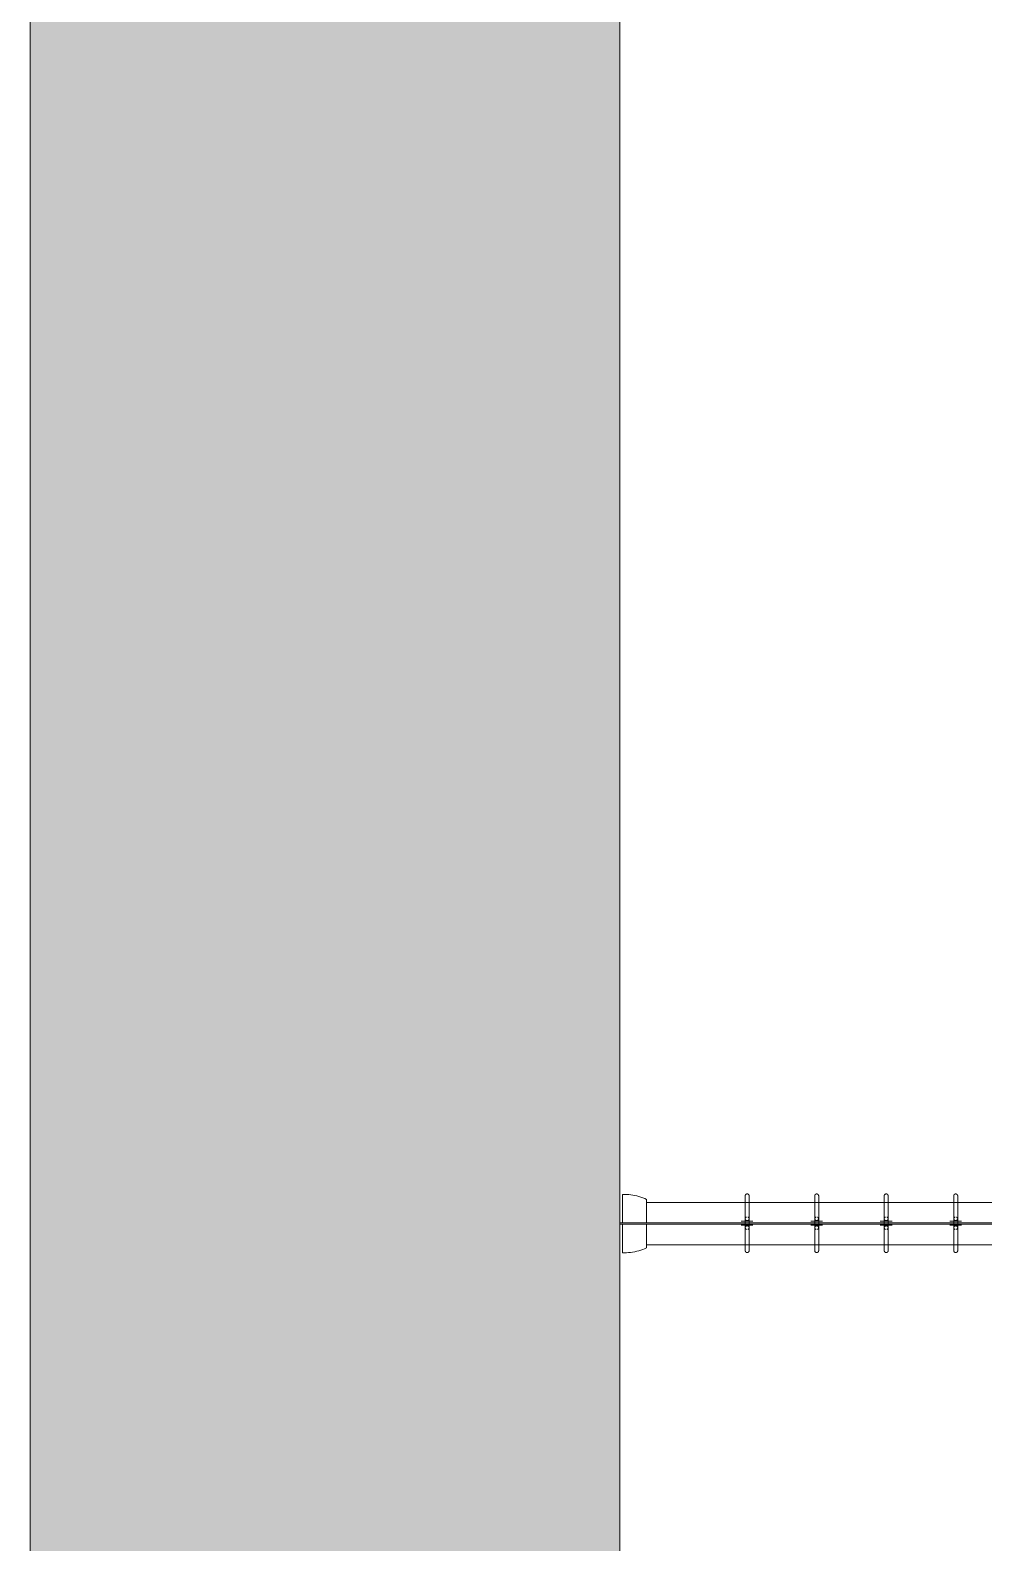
# Model space of a CAD drawing. Header units: inches. Extents: x -1569 to 1282, y -721 to 887.
# Drawn here: x -1035.32 to -1012.88, y 402.22 to 437.8 of the extents above; entities that cross this region are included whole.
import ezdxf

# ---------------------------------------------------------------- set-up
doc = ezdxf.new("R2010")
doc.units = ezdxf.units.IN
doc.header["$MEASUREMENT"] = 0
for name, color, linetype, lineweight in [('A-WALL', 113, 'Continuous', 13), ('A-WALL-PATT', 111, 'Continuous', 13), ('P-SANR-FIXT', 6, 'Continuous', 13)]:
    doc.layers.add(name, color=color, linetype=linetype, lineweight=lineweight)

# ---------------------------------------------------------------- blocks, each defined once
blk = doc.blocks.new('Accessory_Shower_Bobrick_Vinyl-Shower-Curtain - 70 Wide-7268769-FIRST FLOOR FINISH')
at = {"layer": 'P-SANR-FIXT', "lineweight": 9}
for p, q in [((-9.046, 0.608), (-9.046, 0.113)), ((-8.953, 0.113), (-8.953, 0.608)), ((-7.41, 0.608), (-7.41, 0.113)), ((-7.316, 0.113), (-7.316, 0.608)), ((-5.774, 0.608), (-5.774, 0.113)), ((-5.68, 0.113), (-5.68, 0.608)), ((-4.137, 0.608), (-4.137, 0.113)), ((-4.043, 0.113), (-4.043, 0.608)), ((-12, 0.016), (12, 0.016)), ((-12, 0.016), (-12, -0.016)), ((-9.137, 0.057), (-8.863, 0.057)), ((-8.863, 0.057), (-9.137, 0.057)), ((-9.071, 0.057), (-8.929, 0.057)), ((-8.929, 0.057), (-9.071, 0.057)), ((-7.501, 0.057), (-7.226, 0.057)), ((-7.226, 0.057), (-7.501, 0.057)), ((-7.435, 0.057), (-7.292, 0.057)), ((-7.292, 0.057), (-7.435, 0.057)), ((-5.865, 0.057), (-5.59, 0.057)), ((-5.59, 0.057), (-5.865, 0.057)), ((-5.799, 0.057), (-5.656, 0.057)), ((-5.656, 0.057), (-5.799, 0.057)), ((-4.228, 0.057), (-3.954, 0.057)), ((-3.954, 0.057), (-4.228, 0.057)), ((-4.162, 0.057), (-4.02, 0.057)), ((-4.02, 0.057), (-4.162, 0.057)), ((12, -0.016), (-12, -0.016)), ((-9.137, -0.04), (-8.863, -0.04)), ((-8.863, -0.04), (-9.137, -0.04)), ((-9.071, -0.04), (-8.929, -0.04)), ((-8.929, -0.04), (-9.071, -0.04)), ((-9.046, -0.095), (-9.046, -0.59)), ((-8.953, -0.59), (-8.953, -0.095)), ((-7.501, -0.04), (-7.226, -0.04)), ((-7.226, -0.04), (-7.501, -0.04)), ((-7.435, -0.04), (-7.292, -0.04)), ((-7.292, -0.04), (-7.435, -0.04)), ((-7.41, -0.095), (-7.41, -0.59)), ((-7.316, -0.59), (-7.316, -0.095)), ((-5.865, -0.04), (-5.59, -0.04)), ((-5.59, -0.04), (-5.865, -0.04)), ((-5.799, -0.04), (-5.656, -0.04)), ((-5.656, -0.04), (-5.799, -0.04)), ((-5.774, -0.095), (-5.774, -0.59)), ((-5.68, -0.59), (-5.68, -0.095)), ((-4.228, -0.04), (-3.954, -0.04)), ((-3.954, -0.04), (-4.228, -0.04)), ((-4.162, -0.04), (-4.02, -0.04)), ((-4.02, -0.04), (-4.162, -0.04)), ((-4.137, -0.095), (-4.137, -0.59)), ((-4.043, -0.59), (-4.043, -0.095))]:
    blk.add_line(p, q, dxfattribs=at)
at = {"layer": 'P-SANR-FIXT', "lineweight": 9, "flags": 128}
for points in [[(-9.046, 0.652), (-9.046, 0.653), (-9.046, 0.655), (-9.046, 0.657), (-9.046, 0.659), (-9.045, 0.661), (-9.045, 0.663), (-9.045, 0.665), (-9.044, 0.666), (-9.043, 0.668), (-9.043, 0.67), (-9.042, 0.672), (-9.041, 0.673), (-9.04, 0.675), (-9.039, 0.676), (-9.038, 0.678), (-9.037, 0.68), (-9.036, 0.681), (-9.035, 0.682), (-9.033, 0.684), (-9.032, 0.685), (-9.031, 0.686), (-9.029, 0.688), (-9.028, 0.689), (-9.026, 0.69), (-9.025, 0.691), (-9.023, 0.692), (-9.022, 0.693), (-9.02, 0.694), (-9.018, 0.695), (-9.016, 0.695), (-9.015, 0.696), (-9.013, 0.696), (-9.011, 0.697), (-9.009, 0.697), (-9.007, 0.698), (-9.006, 0.698), (-9.004, 0.698), (-9.002, 0.698), (-9, 0.698), (-8.999, 0.698)], [(-9.046, 0.608), (-9.046, 0.617), (-9.046, 0.625), (-9.046, 0.632), (-9.046, 0.637), (-9.046, 0.642), (-9.046, 0.646), (-9.046, 0.649), (-9.046, 0.651), (-9.046, 0.652)], [(-9.046, 0.652), (-9.046, 0.651), (-9.046, 0.65), (-9.046, 0.647), (-9.046, 0.643), (-9.046, 0.639), (-9.046, 0.633), (-9.046, 0.627), (-9.046, 0.619), (-9.046, 0.61), (-9.046, 0.601), (-9.046, 0.59), (-9.046, 0.579), (-9.046, 0.567), (-9.046, 0.553), (-9.046, 0.539), (-9.046, 0.524), (-9.046, 0.509), (-9.046, 0.492), (-9.046, 0.475), (-9.046, 0.457), (-9.046, 0.438), (-9.046, 0.418), (-9.046, 0.398), (-9.046, 0.378), (-9.046, 0.356), (-9.046, 0.334), (-9.046, 0.312), (-9.046, 0.289), (-9.046, 0.266), (-9.046, 0.242), (-9.046, 0.218), (-9.046, 0.193), (-9.046, 0.168), (-9.046, 0.143), (-9.046, 0.118), (-9.046, 0.093), (-9.046, 0.067), (-9.046, 0.042), (-9.046, 0.016), (-9.046, -0.01), (-9.046, -0.035), (-9.046, -0.061), (-9.046, -0.086), (-9.046, -0.112), (-9.046, -0.137), (-9.046, -0.162), (-9.046, -0.186), (-9.046, -0.211), (-9.046, -0.235), (-9.046, -0.258), (-9.046, -0.282), (-9.046, -0.304), (-9.046, -0.326), (-9.046, -0.348), (-9.046, -0.369), (-9.046, -0.39), (-9.046, -0.409), (-9.046, -0.429), (-9.046, -0.447), (-9.046, -0.465), (-9.046, -0.482), (-9.046, -0.498), (-9.046, -0.513), (-9.046, -0.528), (-9.046, -0.542), (-9.046, -0.554), (-9.046, -0.566), (-9.046, -0.577), (-9.046, -0.587), (-9.046, -0.596), (-9.046, -0.605), (-9.046, -0.612), (-9.046, -0.618), (-9.046, -0.623), (-9.046, -0.627), (-9.046, -0.63), (-9.046, -0.632), (-9.046, -0.633), (-9.046, -0.634)], [(-8.999, 0.698), (-8.998, 0.698), (-8.996, 0.698), (-8.994, 0.698), (-8.992, 0.698), (-8.99, 0.698), (-8.988, 0.697), (-8.987, 0.697), (-8.985, 0.696), (-8.983, 0.695), (-8.981, 0.695), (-8.979, 0.694), (-8.978, 0.693), (-8.976, 0.692), (-8.975, 0.691), (-8.973, 0.69), (-8.971, 0.689), (-8.97, 0.688), (-8.969, 0.687), (-8.967, 0.686), (-8.966, 0.684), (-8.965, 0.683), (-8.963, 0.681), (-8.962, 0.68), (-8.961, 0.678), (-8.96, 0.677), (-8.959, 0.675), (-8.958, 0.674), (-8.957, 0.672), (-8.956, 0.67), (-8.956, 0.669), (-8.955, 0.667), (-8.955, 0.665), (-8.954, 0.663), (-8.954, 0.661), (-8.953, 0.66), (-8.953, 0.658), (-8.953, 0.656), (-8.953, 0.654), (-8.953, 0.652), (-8.953, 0.652)], [(-8.953, -0.634), (-8.953, -0.633), (-8.953, -0.631), (-8.953, -0.629), (-8.953, -0.625), (-8.953, -0.621), (-8.953, -0.615), (-8.953, -0.608), (-8.953, -0.601), (-8.953, -0.592), (-8.953, -0.583), (-8.953, -0.572), (-8.953, -0.561), (-8.953, -0.549), (-8.953, -0.535), (-8.953, -0.521), (-8.953, -0.506), (-8.953, -0.491), (-8.953, -0.474), (-8.953, -0.457), (-8.953, -0.439), (-8.953, -0.42), (-8.953, -0.4), (-8.953, -0.38), (-8.953, -0.359), (-8.953, -0.338), (-8.953, -0.316), (-8.953, -0.294), (-8.953, -0.271), (-8.953, -0.248), (-8.953, -0.224), (-8.953, -0.2), (-8.953, -0.175), (-8.953, -0.15), (-8.953, -0.125), (-8.953, -0.1), (-8.953, -0.075), (-8.953, -0.049), (-8.953, -0.024), (-8.953, 0.002), (-8.953, 0.028), (-8.953, 0.053), (-8.953, 0.079), (-8.953, 0.105), (-8.953, 0.13), (-8.953, 0.155), (-8.953, 0.18), (-8.953, 0.205), (-8.953, 0.229), (-8.953, 0.253), (-8.953, 0.276), (-8.953, 0.3), (-8.953, 0.322), (-8.953, 0.344), (-8.953, 0.366), (-8.953, 0.387), (-8.953, 0.408), (-8.953, 0.427), (-8.953, 0.447), (-8.953, 0.465), (-8.953, 0.483), (-8.953, 0.5), (-8.953, 0.516), (-8.953, 0.531), (-8.953, 0.546), (-8.953, 0.56), (-8.953, 0.572), (-8.953, 0.584), (-8.953, 0.595), (-8.953, 0.605), (-8.953, 0.614), (-8.953, 0.623), (-8.953, 0.63), (-8.953, 0.636), (-8.953, 0.641), (-8.953, 0.645), (-8.953, 0.648), (-8.953, 0.65), (-8.953, 0.651), (-8.953, 0.652)], [(-8.953, 0.652), (-8.953, 0.651), (-8.953, 0.65), (-8.953, 0.647), (-8.953, 0.643), (-8.953, 0.639), (-8.953, 0.633), (-8.953, 0.627), (-8.953, 0.619), (-8.953, 0.61), (-8.953, 0.608)], [(-7.41, 0.652), (-7.41, 0.653), (-7.41, 0.655), (-7.41, 0.657), (-7.409, 0.659), (-7.409, 0.661), (-7.409, 0.663), (-7.408, 0.665), (-7.408, 0.666), (-7.407, 0.668), (-7.406, 0.67), (-7.406, 0.672), (-7.405, 0.673), (-7.404, 0.675), (-7.403, 0.676), (-7.402, 0.678), (-7.401, 0.68), (-7.4, 0.681), (-7.398, 0.682), (-7.397, 0.684), (-7.396, 0.685), (-7.394, 0.686), (-7.393, 0.688), (-7.391, 0.689), (-7.39, 0.69), (-7.388, 0.691), (-7.387, 0.692), (-7.385, 0.693), (-7.384, 0.694), (-7.382, 0.695), (-7.38, 0.695), (-7.378, 0.696), (-7.377, 0.696), (-7.375, 0.697), (-7.373, 0.697), (-7.371, 0.698), (-7.369, 0.698), (-7.367, 0.698), (-7.365, 0.698), (-7.364, 0.698), (-7.363, 0.698)], [(-7.41, 0.608), (-7.41, 0.617), (-7.41, 0.625), (-7.41, 0.632), (-7.41, 0.637), (-7.41, 0.642), (-7.41, 0.646), (-7.41, 0.649), (-7.41, 0.651), (-7.41, 0.652)], [(-7.41, 0.652), (-7.41, 0.651), (-7.41, 0.65), (-7.41, 0.647), (-7.41, 0.643), (-7.41, 0.639), (-7.41, 0.633), (-7.41, 0.627), (-7.41, 0.619), (-7.41, 0.61), (-7.41, 0.601), (-7.41, 0.59), (-7.41, 0.579), (-7.41, 0.567), (-7.41, 0.553), (-7.41, 0.539), (-7.41, 0.524), (-7.41, 0.509), (-7.41, 0.492), (-7.41, 0.475), (-7.41, 0.457), (-7.41, 0.438), (-7.41, 0.418), (-7.41, 0.398), (-7.41, 0.378), (-7.41, 0.356), (-7.41, 0.334), (-7.41, 0.312), (-7.41, 0.289), (-7.41, 0.266), (-7.41, 0.242), (-7.41, 0.218), (-7.41, 0.193), (-7.41, 0.168), (-7.41, 0.143), (-7.41, 0.118), (-7.41, 0.093), (-7.41, 0.067), (-7.41, 0.042), (-7.41, 0.016), (-7.41, -0.01), (-7.41, -0.035), (-7.41, -0.061), (-7.41, -0.086), (-7.41, -0.112), (-7.41, -0.137), (-7.41, -0.162), (-7.41, -0.186), (-7.41, -0.211), (-7.41, -0.235), (-7.41, -0.258), (-7.41, -0.282), (-7.41, -0.304), (-7.41, -0.326), (-7.41, -0.348), (-7.41, -0.369), (-7.41, -0.39), (-7.41, -0.409), (-7.41, -0.429), (-7.41, -0.447), (-7.41, -0.465), (-7.41, -0.482), (-7.41, -0.498), (-7.41, -0.513), (-7.41, -0.528), (-7.41, -0.542), (-7.41, -0.554), (-7.41, -0.566), (-7.41, -0.577), (-7.41, -0.587), (-7.41, -0.596), (-7.41, -0.605), (-7.41, -0.612), (-7.41, -0.618), (-7.41, -0.623), (-7.41, -0.627), (-7.41, -0.63), (-7.41, -0.632), (-7.41, -0.633), (-7.41, -0.634)], [(-7.363, 0.698), (-7.361, 0.698), (-7.359, 0.698), (-7.357, 0.698), (-7.356, 0.698), (-7.354, 0.698), (-7.352, 0.697), (-7.35, 0.697), (-7.348, 0.696), (-7.347, 0.695), (-7.345, 0.695), (-7.343, 0.694), (-7.341, 0.693), (-7.34, 0.692), (-7.338, 0.691), (-7.337, 0.69), (-7.335, 0.689), (-7.334, 0.688), (-7.332, 0.687), (-7.331, 0.686), (-7.329, 0.684), (-7.328, 0.683), (-7.327, 0.681), (-7.326, 0.68), (-7.325, 0.678), (-7.324, 0.677), (-7.323, 0.675), (-7.322, 0.674), (-7.321, 0.672), (-7.32, 0.67), (-7.319, 0.669), (-7.319, 0.667), (-7.318, 0.665), (-7.318, 0.663), (-7.317, 0.661), (-7.317, 0.66), (-7.317, 0.658), (-7.316, 0.656), (-7.316, 0.654), (-7.316, 0.652), (-7.316, 0.652)], [(-7.316, -0.634), (-7.316, -0.633), (-7.316, -0.631), (-7.316, -0.629), (-7.316, -0.625), (-7.316, -0.621), (-7.316, -0.615), (-7.316, -0.608), (-7.316, -0.601), (-7.316, -0.592), (-7.316, -0.583), (-7.316, -0.572), (-7.316, -0.561), (-7.316, -0.549), (-7.316, -0.535), (-7.316, -0.521), (-7.316, -0.506), (-7.316, -0.491), (-7.316, -0.474), (-7.316, -0.457), (-7.316, -0.439), (-7.316, -0.42), (-7.316, -0.4), (-7.316, -0.38), (-7.316, -0.359), (-7.316, -0.338), (-7.316, -0.316), (-7.316, -0.294), (-7.316, -0.271), (-7.316, -0.248), (-7.316, -0.224), (-7.316, -0.2), (-7.316, -0.175), (-7.316, -0.15), (-7.316, -0.125), (-7.316, -0.1), (-7.316, -0.075), (-7.316, -0.049), (-7.316, -0.024), (-7.316, 0.002), (-7.316, 0.028), (-7.316, 0.053), (-7.316, 0.079), (-7.316, 0.105), (-7.316, 0.13), (-7.316, 0.155), (-7.316, 0.18), (-7.316, 0.205), (-7.316, 0.229), (-7.316, 0.253), (-7.316, 0.276), (-7.316, 0.3), (-7.316, 0.322), (-7.316, 0.344), (-7.316, 0.366), (-7.316, 0.387), (-7.316, 0.408), (-7.316, 0.427), (-7.316, 0.447), (-7.316, 0.465), (-7.316, 0.483), (-7.316, 0.5), (-7.316, 0.516), (-7.316, 0.531), (-7.316, 0.546), (-7.316, 0.56), (-7.316, 0.572), (-7.316, 0.584), (-7.316, 0.595), (-7.316, 0.605), (-7.316, 0.614), (-7.316, 0.623), (-7.316, 0.63), (-7.316, 0.636), (-7.316, 0.641), (-7.316, 0.645), (-7.316, 0.648), (-7.316, 0.65), (-7.316, 0.651), (-7.316, 0.652)], [(-7.316, 0.652), (-7.316, 0.651), (-7.316, 0.65), (-7.316, 0.647), (-7.316, 0.643), (-7.316, 0.639), (-7.316, 0.633), (-7.316, 0.627), (-7.316, 0.619), (-7.316, 0.61), (-7.316, 0.608)], [(-5.774, 0.652), (-5.774, 0.653), (-5.773, 0.655), (-5.773, 0.657), (-5.773, 0.659), (-5.773, 0.661), (-5.772, 0.663), (-5.772, 0.665), (-5.771, 0.666), (-5.771, 0.668), (-5.77, 0.67), (-5.769, 0.672), (-5.768, 0.673), (-5.767, 0.675), (-5.766, 0.676), (-5.765, 0.678), (-5.764, 0.68), (-5.763, 0.681), (-5.762, 0.682), (-5.761, 0.684), (-5.759, 0.685), (-5.758, 0.686), (-5.757, 0.688), (-5.755, 0.689), (-5.754, 0.69), (-5.752, 0.691), (-5.75, 0.692), (-5.749, 0.693), (-5.747, 0.694), (-5.745, 0.695), (-5.744, 0.695), (-5.742, 0.696), (-5.74, 0.696), (-5.738, 0.697), (-5.737, 0.697), (-5.735, 0.698), (-5.733, 0.698), (-5.731, 0.698), (-5.729, 0.698), (-5.727, 0.698), (-5.727, 0.698)], [(-5.774, 0.608), (-5.774, 0.617), (-5.774, 0.625), (-5.774, 0.632), (-5.774, 0.637), (-5.774, 0.642), (-5.774, 0.646), (-5.774, 0.649), (-5.774, 0.651), (-5.774, 0.652)], [(-5.774, 0.652), (-5.774, 0.651), (-5.774, 0.65), (-5.774, 0.647), (-5.774, 0.643), (-5.774, 0.639), (-5.774, 0.633), (-5.774, 0.627), (-5.774, 0.619), (-5.774, 0.61), (-5.774, 0.601), (-5.774, 0.59), (-5.774, 0.579), (-5.774, 0.567), (-5.774, 0.553), (-5.774, 0.539), (-5.774, 0.524), (-5.774, 0.509), (-5.774, 0.492), (-5.774, 0.475), (-5.774, 0.457), (-5.774, 0.438), (-5.774, 0.418), (-5.774, 0.398), (-5.774, 0.378), (-5.774, 0.356), (-5.774, 0.334), (-5.774, 0.312), (-5.774, 0.289), (-5.774, 0.266), (-5.774, 0.242), (-5.774, 0.218), (-5.774, 0.193), (-5.774, 0.168), (-5.774, 0.143), (-5.774, 0.118), (-5.774, 0.093), (-5.774, 0.067), (-5.774, 0.042), (-5.774, 0.016), (-5.774, -0.01), (-5.774, -0.035), (-5.774, -0.061), (-5.774, -0.086), (-5.774, -0.112), (-5.774, -0.137), (-5.774, -0.162), (-5.774, -0.186), (-5.774, -0.211), (-5.774, -0.235), (-5.774, -0.258), (-5.774, -0.282), (-5.774, -0.304), (-5.774, -0.326), (-5.774, -0.348), (-5.774, -0.369), (-5.774, -0.39), (-5.774, -0.409), (-5.774, -0.429), (-5.774, -0.447), (-5.774, -0.465), (-5.774, -0.482), (-5.774, -0.498), (-5.774, -0.513), (-5.774, -0.528), (-5.774, -0.542), (-5.774, -0.554), (-5.774, -0.566), (-5.774, -0.577), (-5.774, -0.587), (-5.774, -0.596), (-5.774, -0.605), (-5.774, -0.612), (-5.774, -0.618), (-5.774, -0.623), (-5.774, -0.627), (-5.774, -0.63), (-5.774, -0.632), (-5.774, -0.633), (-5.774, -0.634)], [(-5.727, 0.698), (-5.725, 0.698), (-5.723, 0.698), (-5.721, 0.698), (-5.719, 0.698), (-5.717, 0.698), (-5.716, 0.697), (-5.714, 0.697), (-5.712, 0.696), (-5.71, 0.695), (-5.708, 0.695), (-5.707, 0.694), (-5.705, 0.693), (-5.703, 0.692), (-5.702, 0.691), (-5.7, 0.69), (-5.699, 0.689), (-5.697, 0.688), (-5.696, 0.687), (-5.694, 0.686), (-5.693, 0.684), (-5.692, 0.683), (-5.691, 0.681), (-5.689, 0.68), (-5.688, 0.678), (-5.687, 0.677), (-5.686, 0.675), (-5.685, 0.674), (-5.685, 0.672), (-5.684, 0.67), (-5.683, 0.669), (-5.682, 0.667), (-5.682, 0.665), (-5.681, 0.663), (-5.681, 0.661), (-5.681, 0.66), (-5.68, 0.658), (-5.68, 0.656), (-5.68, 0.654), (-5.68, 0.652), (-5.68, 0.652)], [(-5.68, -0.634), (-5.68, -0.633), (-5.68, -0.631), (-5.68, -0.629), (-5.68, -0.625), (-5.68, -0.621), (-5.68, -0.615), (-5.68, -0.608), (-5.68, -0.601), (-5.68, -0.592), (-5.68, -0.583), (-5.68, -0.572), (-5.68, -0.561), (-5.68, -0.549), (-5.68, -0.535), (-5.68, -0.521), (-5.68, -0.506), (-5.68, -0.491), (-5.68, -0.474), (-5.68, -0.457), (-5.68, -0.439), (-5.68, -0.42), (-5.68, -0.4), (-5.68, -0.38), (-5.68, -0.359), (-5.68, -0.338), (-5.68, -0.316), (-5.68, -0.294), (-5.68, -0.271), (-5.68, -0.248), (-5.68, -0.224), (-5.68, -0.2), (-5.68, -0.175), (-5.68, -0.15), (-5.68, -0.125), (-5.68, -0.1), (-5.68, -0.075), (-5.68, -0.049), (-5.68, -0.024), (-5.68, 0.002), (-5.68, 0.028), (-5.68, 0.053), (-5.68, 0.079), (-5.68, 0.105), (-5.68, 0.13), (-5.68, 0.155), (-5.68, 0.18), (-5.68, 0.205), (-5.68, 0.229), (-5.68, 0.253), (-5.68, 0.276), (-5.68, 0.3), (-5.68, 0.322), (-5.68, 0.344), (-5.68, 0.366), (-5.68, 0.387), (-5.68, 0.408), (-5.68, 0.427), (-5.68, 0.447), (-5.68, 0.465), (-5.68, 0.483), (-5.68, 0.5), (-5.68, 0.516), (-5.68, 0.531), (-5.68, 0.546), (-5.68, 0.56), (-5.68, 0.572), (-5.68, 0.584), (-5.68, 0.595), (-5.68, 0.605), (-5.68, 0.614), (-5.68, 0.623), (-5.68, 0.63), (-5.68, 0.636), (-5.68, 0.641), (-5.68, 0.645), (-5.68, 0.648), (-5.68, 0.65), (-5.68, 0.651), (-5.68, 0.652)], [(-5.68, 0.652), (-5.68, 0.651), (-5.68, 0.65), (-5.68, 0.647), (-5.68, 0.643), (-5.68, 0.639), (-5.68, 0.633), (-5.68, 0.627), (-5.68, 0.619), (-5.68, 0.61), (-5.68, 0.608)], [(-4.137, 0.652), (-4.137, 0.653), (-4.137, 0.655), (-4.137, 0.657), (-4.137, 0.659), (-4.136, 0.661), (-4.136, 0.663), (-4.135, 0.665), (-4.135, 0.666), (-4.134, 0.668), (-4.134, 0.67), (-4.133, 0.672), (-4.132, 0.673), (-4.131, 0.675), (-4.13, 0.676), (-4.129, 0.678), (-4.128, 0.68), (-4.127, 0.681), (-4.126, 0.682), (-4.124, 0.684), (-4.123, 0.685), (-4.122, 0.686), (-4.12, 0.688), (-4.119, 0.689), (-4.117, 0.69), (-4.116, 0.691), (-4.114, 0.692), (-4.112, 0.693), (-4.111, 0.694), (-4.109, 0.695), (-4.107, 0.695), (-4.106, 0.696), (-4.104, 0.696), (-4.102, 0.697), (-4.1, 0.697), (-4.098, 0.698), (-4.096, 0.698), (-4.095, 0.698), (-4.093, 0.698), (-4.091, 0.698), (-4.09, 0.698)], [(-4.137, 0.608), (-4.137, 0.617), (-4.137, 0.625), (-4.137, 0.632), (-4.137, 0.637), (-4.137, 0.642), (-4.137, 0.646), (-4.137, 0.649), (-4.137, 0.651), (-4.137, 0.652)], [(-4.137, 0.652), (-4.137, 0.651), (-4.137, 0.65), (-4.137, 0.647), (-4.137, 0.643), (-4.137, 0.639), (-4.137, 0.633), (-4.137, 0.627), (-4.137, 0.619), (-4.137, 0.61), (-4.137, 0.601), (-4.137, 0.59), (-4.137, 0.579), (-4.137, 0.567), (-4.137, 0.553), (-4.137, 0.539), (-4.137, 0.524), (-4.137, 0.509), (-4.137, 0.492), (-4.137, 0.475), (-4.137, 0.457), (-4.137, 0.438), (-4.137, 0.418), (-4.137, 0.398), (-4.137, 0.378), (-4.137, 0.356), (-4.137, 0.334), (-4.137, 0.312), (-4.137, 0.289), (-4.137, 0.266), (-4.137, 0.242), (-4.137, 0.218), (-4.137, 0.193), (-4.137, 0.168), (-4.137, 0.143), (-4.137, 0.118), (-4.137, 0.093), (-4.137, 0.067), (-4.137, 0.042), (-4.137, 0.016), (-4.137, -0.01), (-4.137, -0.035), (-4.137, -0.061), (-4.137, -0.086), (-4.137, -0.112), (-4.137, -0.137), (-4.137, -0.162), (-4.137, -0.186), (-4.137, -0.211), (-4.137, -0.235), (-4.137, -0.258), (-4.137, -0.282), (-4.137, -0.304), (-4.137, -0.326), (-4.137, -0.348), (-4.137, -0.369), (-4.137, -0.39), (-4.137, -0.409), (-4.137, -0.429), (-4.137, -0.447), (-4.137, -0.465), (-4.137, -0.482), (-4.137, -0.498), (-4.137, -0.513), (-4.137, -0.528), (-4.137, -0.542), (-4.137, -0.554), (-4.137, -0.566), (-4.137, -0.577), (-4.137, -0.587), (-4.137, -0.596), (-4.137, -0.605), (-4.137, -0.612), (-4.137, -0.618), (-4.137, -0.623), (-4.137, -0.627), (-4.137, -0.63), (-4.137, -0.632), (-4.137, -0.633), (-4.137, -0.634)], [(-4.09, 0.698), (-4.088, 0.698), (-4.087, 0.698), (-4.085, 0.698), (-4.083, 0.698), (-4.081, 0.698), (-4.079, 0.697), (-4.077, 0.697), (-4.076, 0.696), (-4.074, 0.695), (-4.072, 0.695), (-4.07, 0.694), (-4.069, 0.693), (-4.067, 0.692), (-4.065, 0.691), (-4.064, 0.69), (-4.062, 0.689), (-4.061, 0.688), (-4.059, 0.687), (-4.058, 0.686), (-4.057, 0.684), (-4.055, 0.683), (-4.054, 0.681), (-4.053, 0.68), (-4.052, 0.678), (-4.051, 0.677), (-4.05, 0.675), (-4.049, 0.674), (-4.048, 0.672), (-4.047, 0.67), (-4.047, 0.669), (-4.046, 0.667), (-4.045, 0.665), (-4.045, 0.663), (-4.045, 0.661), (-4.044, 0.66), (-4.044, 0.658), (-4.044, 0.656), (-4.044, 0.654), (-4.043, 0.652), (-4.043, 0.652)], [(-4.043, -0.634), (-4.043, -0.633), (-4.043, -0.631), (-4.043, -0.629), (-4.043, -0.625), (-4.043, -0.621), (-4.043, -0.615), (-4.043, -0.608), (-4.043, -0.601), (-4.043, -0.592), (-4.043, -0.583), (-4.043, -0.572), (-4.043, -0.561), (-4.043, -0.549), (-4.043, -0.535), (-4.043, -0.521), (-4.043, -0.506), (-4.043, -0.491), (-4.043, -0.474), (-4.043, -0.457), (-4.043, -0.439), (-4.043, -0.42), (-4.043, -0.4), (-4.043, -0.38), (-4.043, -0.359), (-4.043, -0.338), (-4.043, -0.316), (-4.043, -0.294), (-4.043, -0.271), (-4.043, -0.248), (-4.043, -0.224), (-4.043, -0.2), (-4.043, -0.175), (-4.043, -0.15), (-4.043, -0.125), (-4.043, -0.1), (-4.043, -0.075), (-4.043, -0.049), (-4.043, -0.024), (-4.043, 0.002), (-4.043, 0.028), (-4.043, 0.053), (-4.043, 0.079), (-4.043, 0.105), (-4.043, 0.13), (-4.043, 0.155), (-4.043, 0.18), (-4.043, 0.205), (-4.043, 0.229), (-4.043, 0.253), (-4.043, 0.276), (-4.043, 0.3), (-4.043, 0.322), (-4.043, 0.344), (-4.043, 0.366), (-4.043, 0.387), (-4.043, 0.408), (-4.043, 0.427), (-4.043, 0.447), (-4.043, 0.465), (-4.043, 0.483), (-4.043, 0.5), (-4.043, 0.516), (-4.043, 0.531), (-4.043, 0.546), (-4.043, 0.56), (-4.043, 0.572), (-4.043, 0.584), (-4.043, 0.595), (-4.043, 0.605), (-4.043, 0.614), (-4.043, 0.623), (-4.043, 0.63), (-4.043, 0.636), (-4.043, 0.641), (-4.043, 0.645), (-4.043, 0.648), (-4.043, 0.65), (-4.043, 0.651), (-4.043, 0.652)], [(-4.043, 0.652), (-4.043, 0.651), (-4.043, 0.65), (-4.043, 0.647), (-4.043, 0.643), (-4.043, 0.639), (-4.043, 0.633), (-4.043, 0.627), (-4.043, 0.619), (-4.043, 0.61), (-4.043, 0.608)], [(-9.046, 0.013), (-9.046, 0.018), (-9.046, 0.023), (-9.046, 0.028), (-9.046, 0.032), (-9.046, 0.037), (-9.046, 0.042), (-9.046, 0.046), (-9.046, 0.051), (-9.046, 0.055), (-9.046, 0.06), (-9.046, 0.064), (-9.046, 0.068), (-9.046, 0.072), (-9.046, 0.076), (-9.046, 0.08), (-9.046, 0.084), (-9.046, 0.088), (-9.046, 0.091), (-9.046, 0.095), (-9.046, 0.098), (-9.046, 0.101), (-9.046, 0.104), (-9.046, 0.107), (-9.046, 0.11), (-9.046, 0.112), (-9.046, 0.113)], [(-8.953, 0.113), (-8.953, 0.11), (-8.953, 0.108), (-8.953, 0.105), (-8.953, 0.102), (-8.953, 0.099), (-8.953, 0.095), (-8.953, 0.092), (-8.953, 0.089), (-8.953, 0.085), (-8.953, 0.081), (-8.953, 0.077), (-8.953, 0.073), (-8.953, 0.069), (-8.953, 0.065), (-8.953, 0.061), (-8.953, 0.056), (-8.953, 0.052), (-8.953, 0.047), (-8.953, 0.043), (-8.953, 0.038), (-8.953, 0.033), (-8.953, 0.029), (-8.953, 0.024), (-8.953, 0.019), (-8.953, 0.014)], [(-7.41, 0.013), (-7.41, 0.018), (-7.41, 0.023), (-7.41, 0.028), (-7.41, 0.032), (-7.41, 0.037), (-7.41, 0.042), (-7.41, 0.046), (-7.41, 0.051), (-7.41, 0.055), (-7.41, 0.06), (-7.41, 0.064), (-7.41, 0.068), (-7.41, 0.072), (-7.41, 0.076), (-7.41, 0.08), (-7.41, 0.084), (-7.41, 0.088), (-7.41, 0.091), (-7.41, 0.095), (-7.41, 0.098), (-7.41, 0.101), (-7.41, 0.104), (-7.41, 0.107), (-7.41, 0.11), (-7.41, 0.112), (-7.41, 0.113)], [(-7.316, 0.113), (-7.316, 0.11), (-7.316, 0.108), (-7.316, 0.105), (-7.316, 0.102), (-7.316, 0.099), (-7.316, 0.095), (-7.316, 0.092), (-7.316, 0.089), (-7.316, 0.085), (-7.316, 0.081), (-7.316, 0.077), (-7.316, 0.073), (-7.316, 0.069), (-7.316, 0.065), (-7.316, 0.061), (-7.316, 0.056), (-7.316, 0.052), (-7.316, 0.047), (-7.316, 0.043), (-7.316, 0.038), (-7.316, 0.033), (-7.316, 0.029), (-7.316, 0.024), (-7.316, 0.019), (-7.316, 0.014)], [(-5.774, 0.013), (-5.774, 0.018), (-5.774, 0.023), (-5.774, 0.028), (-5.774, 0.032), (-5.774, 0.037), (-5.774, 0.042), (-5.774, 0.046), (-5.774, 0.051), (-5.774, 0.055), (-5.774, 0.06), (-5.774, 0.064), (-5.774, 0.068), (-5.774, 0.072), (-5.774, 0.076), (-5.774, 0.08), (-5.774, 0.084), (-5.774, 0.088), (-5.774, 0.091), (-5.774, 0.095), (-5.774, 0.098), (-5.774, 0.101), (-5.774, 0.104), (-5.774, 0.107), (-5.774, 0.11), (-5.774, 0.112), (-5.774, 0.113)], [(-5.68, 0.113), (-5.68, 0.11), (-5.68, 0.108), (-5.68, 0.105), (-5.68, 0.102), (-5.68, 0.099), (-5.68, 0.095), (-5.68, 0.092), (-5.68, 0.089), (-5.68, 0.085), (-5.68, 0.081), (-5.68, 0.077), (-5.68, 0.073), (-5.68, 0.069), (-5.68, 0.065), (-5.68, 0.061), (-5.68, 0.056), (-5.68, 0.052), (-5.68, 0.047), (-5.68, 0.043), (-5.68, 0.038), (-5.68, 0.033), (-5.68, 0.029), (-5.68, 0.024), (-5.68, 0.019), (-5.68, 0.014)], [(-4.137, 0.013), (-4.137, 0.018), (-4.137, 0.023), (-4.137, 0.028), (-4.137, 0.032), (-4.137, 0.037), (-4.137, 0.042), (-4.137, 0.046), (-4.137, 0.051), (-4.137, 0.055), (-4.137, 0.06), (-4.137, 0.064), (-4.137, 0.068), (-4.137, 0.072), (-4.137, 0.076), (-4.137, 0.08), (-4.137, 0.084), (-4.137, 0.088), (-4.137, 0.091), (-4.137, 0.095), (-4.137, 0.098), (-4.137, 0.101), (-4.137, 0.104), (-4.137, 0.107), (-4.137, 0.11), (-4.137, 0.112), (-4.137, 0.113)], [(-4.043, 0.113), (-4.043, 0.11), (-4.043, 0.108), (-4.043, 0.105), (-4.043, 0.102), (-4.043, 0.099), (-4.043, 0.095), (-4.043, 0.092), (-4.043, 0.089), (-4.043, 0.085), (-4.043, 0.081), (-4.043, 0.077), (-4.043, 0.073), (-4.043, 0.069), (-4.043, 0.065), (-4.043, 0.061), (-4.043, 0.056), (-4.043, 0.052), (-4.043, 0.047), (-4.043, 0.043), (-4.043, 0.038), (-4.043, 0.033), (-4.043, 0.029), (-4.043, 0.024), (-4.043, 0.019), (-4.043, 0.014)], [(-9.046, -0.095), (-9.046, -0.092), (-9.046, -0.09), (-9.046, -0.087), (-9.046, -0.084), (-9.046, -0.081), (-9.046, -0.077), (-9.046, -0.074), (-9.046, -0.07), (-9.046, -0.067), (-9.046, -0.063), (-9.046, -0.059), (-9.046, -0.055), (-9.046, -0.051), (-9.046, -0.047), (-9.046, -0.043), (-9.046, -0.038), (-9.046, -0.034), (-9.046, -0.029), (-9.046, -0.025), (-9.046, -0.02), (-9.046, -0.015)], [(-8.953, -0.014), (-8.953, -0.019), (-8.953, -0.024), (-8.953, -0.028), (-8.953, -0.033), (-8.953, -0.037), (-8.953, -0.042), (-8.953, -0.046), (-8.953, -0.05), (-8.953, -0.054), (-8.953, -0.058), (-8.953, -0.062), (-8.953, -0.066), (-8.953, -0.07), (-8.953, -0.073), (-8.953, -0.077), (-8.953, -0.08), (-8.953, -0.083), (-8.953, -0.086), (-8.953, -0.089), (-8.953, -0.092), (-8.953, -0.094), (-8.953, -0.095)], [(-7.41, -0.095), (-7.41, -0.092), (-7.41, -0.09), (-7.41, -0.087), (-7.41, -0.084), (-7.41, -0.081), (-7.41, -0.077), (-7.41, -0.074), (-7.41, -0.07), (-7.41, -0.067), (-7.41, -0.063), (-7.41, -0.059), (-7.41, -0.055), (-7.41, -0.051), (-7.41, -0.047), (-7.41, -0.043), (-7.41, -0.038), (-7.41, -0.034), (-7.41, -0.029), (-7.41, -0.025), (-7.41, -0.02), (-7.41, -0.015)], [(-7.316, -0.014), (-7.316, -0.019), (-7.316, -0.024), (-7.316, -0.028), (-7.316, -0.033), (-7.316, -0.037), (-7.316, -0.042), (-7.316, -0.046), (-7.316, -0.05), (-7.316, -0.054), (-7.316, -0.058), (-7.316, -0.062), (-7.316, -0.066), (-7.316, -0.07), (-7.316, -0.073), (-7.316, -0.077), (-7.316, -0.08), (-7.316, -0.083), (-7.316, -0.086), (-7.316, -0.089), (-7.316, -0.092), (-7.316, -0.094), (-7.316, -0.095)], [(-5.774, -0.095), (-5.774, -0.092), (-5.774, -0.09), (-5.774, -0.087), (-5.774, -0.084), (-5.774, -0.081), (-5.774, -0.077), (-5.774, -0.074), (-5.774, -0.07), (-5.774, -0.067), (-5.774, -0.063), (-5.774, -0.059), (-5.774, -0.055), (-5.774, -0.051), (-5.774, -0.047), (-5.774, -0.043), (-5.774, -0.038), (-5.774, -0.034), (-5.774, -0.029), (-5.774, -0.025), (-5.774, -0.02), (-5.774, -0.015)], [(-5.68, -0.014), (-5.68, -0.019), (-5.68, -0.024), (-5.68, -0.028), (-5.68, -0.033), (-5.68, -0.037), (-5.68, -0.042), (-5.68, -0.046), (-5.68, -0.05), (-5.68, -0.054), (-5.68, -0.058), (-5.68, -0.062), (-5.68, -0.066), (-5.68, -0.07), (-5.68, -0.073), (-5.68, -0.077), (-5.68, -0.08), (-5.68, -0.083), (-5.68, -0.086), (-5.68, -0.089), (-5.68, -0.092), (-5.68, -0.094), (-5.68, -0.095)], [(-4.137, -0.095), (-4.137, -0.092), (-4.137, -0.09), (-4.137, -0.087), (-4.137, -0.084), (-4.137, -0.081), (-4.137, -0.077), (-4.137, -0.074), (-4.137, -0.07), (-4.137, -0.067), (-4.137, -0.063), (-4.137, -0.059), (-4.137, -0.055), (-4.137, -0.051), (-4.137, -0.047), (-4.137, -0.043), (-4.137, -0.038), (-4.137, -0.034), (-4.137, -0.029), (-4.137, -0.025), (-4.137, -0.02), (-4.137, -0.015)], [(-4.043, -0.014), (-4.043, -0.019), (-4.043, -0.024), (-4.043, -0.028), (-4.043, -0.033), (-4.043, -0.037), (-4.043, -0.042), (-4.043, -0.046), (-4.043, -0.05), (-4.043, -0.054), (-4.043, -0.058), (-4.043, -0.062), (-4.043, -0.066), (-4.043, -0.07), (-4.043, -0.073), (-4.043, -0.077), (-4.043, -0.08), (-4.043, -0.083), (-4.043, -0.086), (-4.043, -0.089), (-4.043, -0.092), (-4.043, -0.094), (-4.043, -0.095)], [(-9.046, -0.634), (-9.046, -0.633), (-9.046, -0.631), (-9.046, -0.629), (-9.046, -0.625), (-9.046, -0.621), (-9.046, -0.615), (-9.046, -0.608), (-9.046, -0.601), (-9.046, -0.592), (-9.046, -0.59)], [(-8.999, -0.68), (-9.001, -0.68), (-9.003, -0.68), (-9.005, -0.68), (-9.007, -0.68), (-9.009, -0.679), (-9.011, -0.679), (-9.012, -0.679), (-9.014, -0.678), (-9.016, -0.677), (-9.018, -0.677), (-9.019, -0.676), (-9.021, -0.675), (-9.023, -0.674), (-9.024, -0.673), (-9.026, -0.672), (-9.027, -0.671), (-9.029, -0.67), (-9.03, -0.669), (-9.032, -0.667), (-9.033, -0.666), (-9.034, -0.665), (-9.036, -0.663), (-9.037, -0.662), (-9.038, -0.66), (-9.039, -0.659), (-9.04, -0.657), (-9.041, -0.656), (-9.042, -0.654), (-9.042, -0.652), (-9.043, -0.65), (-9.044, -0.649), (-9.044, -0.647), (-9.045, -0.645), (-9.045, -0.643), (-9.046, -0.641), (-9.046, -0.64), (-9.046, -0.638), (-9.046, -0.636), (-9.046, -0.634), (-9.046, -0.634)], [(-8.953, -0.634), (-8.953, -0.635), (-8.953, -0.637), (-8.953, -0.639), (-8.953, -0.641), (-8.954, -0.643), (-8.954, -0.645), (-8.954, -0.646), (-8.955, -0.648), (-8.956, -0.65), (-8.956, -0.652), (-8.957, -0.653), (-8.958, -0.655), (-8.959, -0.657), (-8.96, -0.658), (-8.961, -0.66), (-8.962, -0.661), (-8.963, -0.663), (-8.964, -0.664), (-8.965, -0.666), (-8.967, -0.667), (-8.968, -0.668), (-8.97, -0.67), (-8.971, -0.671), (-8.973, -0.672), (-8.974, -0.673), (-8.976, -0.674), (-8.977, -0.675), (-8.979, -0.676), (-8.981, -0.676), (-8.982, -0.677), (-8.984, -0.678), (-8.986, -0.678), (-8.988, -0.679), (-8.99, -0.679), (-8.991, -0.68), (-8.993, -0.68), (-8.995, -0.68), (-8.997, -0.68), (-8.999, -0.68), (-8.999, -0.68)], [(-8.953, -0.59), (-8.953, -0.599), (-8.953, -0.607), (-8.953, -0.614), (-8.953, -0.619), (-8.953, -0.624), (-8.953, -0.628), (-8.953, -0.631), (-8.953, -0.633), (-8.953, -0.633)], [(-7.41, -0.634), (-7.41, -0.633), (-7.41, -0.631), (-7.41, -0.629), (-7.41, -0.625), (-7.41, -0.621), (-7.41, -0.615), (-7.41, -0.608), (-7.41, -0.601), (-7.41, -0.592), (-7.41, -0.59)], [(-7.363, -0.68), (-7.365, -0.68), (-7.367, -0.68), (-7.369, -0.68), (-7.371, -0.68), (-7.372, -0.679), (-7.374, -0.679), (-7.376, -0.679), (-7.378, -0.678), (-7.38, -0.677), (-7.381, -0.677), (-7.383, -0.676), (-7.385, -0.675), (-7.386, -0.674), (-7.388, -0.673), (-7.39, -0.672), (-7.391, -0.671), (-7.393, -0.67), (-7.394, -0.669), (-7.395, -0.667), (-7.397, -0.666), (-7.398, -0.665), (-7.399, -0.663), (-7.4, -0.662), (-7.401, -0.66), (-7.403, -0.659), (-7.404, -0.657), (-7.404, -0.656), (-7.405, -0.654), (-7.406, -0.652), (-7.407, -0.65), (-7.407, -0.649), (-7.408, -0.647), (-7.409, -0.645), (-7.409, -0.643), (-7.409, -0.641), (-7.41, -0.64), (-7.41, -0.638), (-7.41, -0.636), (-7.41, -0.634), (-7.41, -0.634)], [(-7.316, -0.634), (-7.316, -0.635), (-7.316, -0.637), (-7.317, -0.639), (-7.317, -0.641), (-7.317, -0.643), (-7.318, -0.645), (-7.318, -0.646), (-7.319, -0.648), (-7.319, -0.65), (-7.32, -0.652), (-7.321, -0.653), (-7.322, -0.655), (-7.322, -0.657), (-7.323, -0.658), (-7.324, -0.66), (-7.325, -0.661), (-7.327, -0.663), (-7.328, -0.664), (-7.329, -0.666), (-7.33, -0.667), (-7.332, -0.668), (-7.333, -0.67), (-7.335, -0.671), (-7.336, -0.672), (-7.338, -0.673), (-7.339, -0.674), (-7.341, -0.675), (-7.343, -0.676), (-7.344, -0.676), (-7.346, -0.677), (-7.348, -0.678), (-7.35, -0.678), (-7.351, -0.679), (-7.353, -0.679), (-7.355, -0.68), (-7.357, -0.68), (-7.359, -0.68), (-7.361, -0.68), (-7.363, -0.68), (-7.363, -0.68)], [(-7.316, -0.59), (-7.316, -0.599), (-7.316, -0.607), (-7.316, -0.614), (-7.316, -0.619), (-7.316, -0.624), (-7.316, -0.628), (-7.316, -0.631), (-7.316, -0.633), (-7.316, -0.633)], [(-5.774, -0.634), (-5.774, -0.633), (-5.774, -0.631), (-5.774, -0.629), (-5.774, -0.625), (-5.774, -0.621), (-5.774, -0.615), (-5.774, -0.608), (-5.774, -0.601), (-5.774, -0.592), (-5.774, -0.59)], [(-5.727, -0.68), (-5.729, -0.68), (-5.73, -0.68), (-5.732, -0.68), (-5.734, -0.68), (-5.736, -0.679), (-5.738, -0.679), (-5.74, -0.679), (-5.741, -0.678), (-5.743, -0.677), (-5.745, -0.677), (-5.747, -0.676), (-5.748, -0.675), (-5.75, -0.674), (-5.752, -0.673), (-5.753, -0.672), (-5.755, -0.671), (-5.756, -0.67), (-5.758, -0.669), (-5.759, -0.667), (-5.76, -0.666), (-5.762, -0.665), (-5.763, -0.663), (-5.764, -0.662), (-5.765, -0.66), (-5.766, -0.659), (-5.767, -0.657), (-5.768, -0.656), (-5.769, -0.654), (-5.77, -0.652), (-5.77, -0.65), (-5.771, -0.649), (-5.772, -0.647), (-5.772, -0.645), (-5.773, -0.643), (-5.773, -0.641), (-5.773, -0.64), (-5.773, -0.638), (-5.774, -0.636), (-5.774, -0.634), (-5.774, -0.634)], [(-5.68, -0.634), (-5.68, -0.635), (-5.68, -0.637), (-5.68, -0.639), (-5.68, -0.641), (-5.681, -0.643), (-5.681, -0.645), (-5.682, -0.646), (-5.682, -0.648), (-5.683, -0.65), (-5.684, -0.652), (-5.684, -0.653), (-5.685, -0.655), (-5.686, -0.657), (-5.687, -0.658), (-5.688, -0.66), (-5.689, -0.661), (-5.69, -0.663), (-5.691, -0.664), (-5.693, -0.666), (-5.694, -0.667), (-5.695, -0.668), (-5.697, -0.67), (-5.698, -0.671), (-5.7, -0.672), (-5.701, -0.673), (-5.703, -0.674), (-5.705, -0.675), (-5.706, -0.676), (-5.708, -0.676), (-5.71, -0.677), (-5.712, -0.678), (-5.713, -0.678), (-5.715, -0.679), (-5.717, -0.679), (-5.719, -0.68), (-5.721, -0.68), (-5.722, -0.68), (-5.724, -0.68), (-5.726, -0.68), (-5.727, -0.68)], [(-5.68, -0.59), (-5.68, -0.599), (-5.68, -0.607), (-5.68, -0.614), (-5.68, -0.619), (-5.68, -0.624), (-5.68, -0.628), (-5.68, -0.631), (-5.68, -0.633), (-5.68, -0.633)], [(-4.137, -0.634), (-4.137, -0.633), (-4.137, -0.631), (-4.137, -0.629), (-4.137, -0.625), (-4.137, -0.621), (-4.137, -0.615), (-4.137, -0.608), (-4.137, -0.601), (-4.137, -0.592), (-4.137, -0.59)], [(-4.09, -0.68), (-4.092, -0.68), (-4.094, -0.68), (-4.096, -0.68), (-4.098, -0.68), (-4.1, -0.679), (-4.102, -0.679), (-4.103, -0.679), (-4.105, -0.678), (-4.107, -0.677), (-4.109, -0.677), (-4.11, -0.676), (-4.112, -0.675), (-4.114, -0.674), (-4.115, -0.673), (-4.117, -0.672), (-4.118, -0.671), (-4.12, -0.67), (-4.121, -0.669), (-4.123, -0.667), (-4.124, -0.666), (-4.125, -0.665), (-4.126, -0.663), (-4.128, -0.662), (-4.129, -0.66), (-4.13, -0.659), (-4.131, -0.657), (-4.132, -0.656), (-4.133, -0.654), (-4.133, -0.652), (-4.134, -0.65), (-4.135, -0.649), (-4.135, -0.647), (-4.136, -0.645), (-4.136, -0.643), (-4.137, -0.641), (-4.137, -0.64), (-4.137, -0.638), (-4.137, -0.636), (-4.137, -0.634), (-4.137, -0.634)], [(-4.043, -0.634), (-4.044, -0.635), (-4.044, -0.637), (-4.044, -0.639), (-4.044, -0.641), (-4.044, -0.643), (-4.045, -0.645), (-4.045, -0.646), (-4.046, -0.648), (-4.046, -0.65), (-4.047, -0.652), (-4.048, -0.653), (-4.049, -0.655), (-4.05, -0.657), (-4.051, -0.658), (-4.052, -0.66), (-4.053, -0.661), (-4.054, -0.663), (-4.055, -0.664), (-4.056, -0.666), (-4.058, -0.667), (-4.059, -0.668), (-4.061, -0.67), (-4.062, -0.671), (-4.063, -0.672), (-4.065, -0.673), (-4.067, -0.674), (-4.068, -0.675), (-4.07, -0.676), (-4.072, -0.676), (-4.073, -0.677), (-4.075, -0.678), (-4.077, -0.678), (-4.079, -0.679), (-4.081, -0.679), (-4.082, -0.68), (-4.084, -0.68), (-4.086, -0.68), (-4.088, -0.68), (-4.09, -0.68), (-4.09, -0.68)], [(-4.043, -0.59), (-4.043, -0.599), (-4.043, -0.607), (-4.043, -0.614), (-4.043, -0.619), (-4.043, -0.624), (-4.043, -0.628), (-4.043, -0.631), (-4.043, -0.633), (-4.043, -0.633)]]:
    blk.add_lwpolyline(points, dxfattribs=at)
at = {"layer": 'P-SANR-FIXT', "lineweight": 9}
for points in [[(-8.999, 0.071), (-9.005, 0.071), (-9.016, 0.072), (-9.03, 0.08), (-9.041, 0.091), (-9.047, 0.105), (-9.047, 0.12), (-9.041, 0.134), (-9.03, 0.146), (-9.021, 0.151), (-9.016, 0.153)], [(-8.983, 0.153), (-8.978, 0.151), (-8.969, 0.146), (-8.958, 0.134), (-8.952, 0.12), (-8.952, 0.105), (-8.958, 0.091), (-8.969, 0.08), (-8.983, 0.072), (-8.994, 0.071), (-8.999, 0.071)], [(-7.363, 0.071), (-7.369, 0.071), (-7.379, 0.072), (-7.394, 0.08), (-7.405, 0.091), (-7.41, 0.105), (-7.41, 0.12), (-7.405, 0.134), (-7.394, 0.146), (-7.384, 0.151), (-7.379, 0.153)], [(-7.347, 0.153), (-7.342, 0.151), (-7.332, 0.146), (-7.322, 0.134), (-7.316, 0.12), (-7.316, 0.105), (-7.322, 0.091), (-7.332, 0.08), (-7.347, 0.072), (-7.358, 0.071), (-7.363, 0.071)], [(-5.727, 0.071), (-5.732, 0.071), (-5.743, 0.072), (-5.757, 0.08), (-5.768, 0.091), (-5.774, 0.105), (-5.774, 0.12), (-5.768, 0.134), (-5.758, 0.146), (-5.748, 0.151), (-5.743, 0.153)], [(-5.711, 0.153), (-5.706, 0.151), (-5.696, 0.146), (-5.685, 0.134), (-5.68, 0.12), (-5.68, 0.105), (-5.685, 0.091), (-5.696, 0.08), (-5.71, 0.072), (-5.721, 0.071), (-5.727, 0.071)], [(-4.09, 0.071), (-4.096, 0.071), (-4.107, 0.072), (-4.121, 0.08), (-4.132, 0.091), (-4.137, 0.105), (-4.137, 0.12), (-4.132, 0.134), (-4.121, 0.146), (-4.112, 0.151), (-4.106, 0.153)], [(-4.074, 0.153), (-4.069, 0.151), (-4.06, 0.146), (-4.049, 0.134), (-4.043, 0.12), (-4.043, 0.105), (-4.049, 0.091), (-4.06, 0.08), (-4.074, 0.072), (-4.085, 0.071), (-4.09, 0.071)], [(-8.999, -0.053), (-9.005, -0.053), (-9.016, -0.054), (-9.03, -0.062), (-9.041, -0.073), (-9.047, -0.087), (-9.047, -0.102), (-9.041, -0.116), (-9.03, -0.128), (-9.021, -0.133), (-9.016, -0.135)], [(-8.983, -0.135), (-8.978, -0.133), (-8.969, -0.128), (-8.958, -0.116), (-8.952, -0.102), (-8.952, -0.087), (-8.958, -0.073), (-8.969, -0.062), (-8.983, -0.054), (-8.994, -0.053), (-8.999, -0.053)], [(-7.363, -0.053), (-7.369, -0.053), (-7.379, -0.054), (-7.394, -0.062), (-7.405, -0.073), (-7.41, -0.087), (-7.41, -0.102), (-7.405, -0.116), (-7.394, -0.128), (-7.384, -0.133), (-7.379, -0.135)], [(-7.347, -0.135), (-7.342, -0.133), (-7.332, -0.128), (-7.322, -0.116), (-7.316, -0.102), (-7.316, -0.087), (-7.322, -0.073), (-7.332, -0.062), (-7.347, -0.054), (-7.358, -0.053), (-7.363, -0.053)], [(-5.727, -0.053), (-5.732, -0.053), (-5.743, -0.054), (-5.757, -0.062), (-5.768, -0.073), (-5.774, -0.087), (-5.774, -0.102), (-5.768, -0.116), (-5.758, -0.128), (-5.748, -0.133), (-5.743, -0.135)], [(-5.711, -0.135), (-5.706, -0.133), (-5.696, -0.128), (-5.685, -0.116), (-5.68, -0.102), (-5.68, -0.087), (-5.685, -0.073), (-5.696, -0.062), (-5.71, -0.054), (-5.721, -0.053), (-5.727, -0.053)], [(-4.09, -0.053), (-4.096, -0.053), (-4.107, -0.054), (-4.121, -0.062), (-4.132, -0.073), (-4.137, -0.087), (-4.137, -0.102), (-4.132, -0.116), (-4.121, -0.128), (-4.112, -0.133), (-4.106, -0.135)], [(-4.074, -0.135), (-4.069, -0.133), (-4.06, -0.128), (-4.049, -0.116), (-4.043, -0.102), (-4.043, -0.087), (-4.049, -0.073), (-4.06, -0.062), (-4.074, -0.054), (-4.085, -0.053), (-4.09, -0.053)]]:
    blk.add_open_spline(points, degree=3, dxfattribs=at)
blk = doc.blocks.new('Accessory_Shower_Bobrick_B-207 - 72W-7280602-FIRST FLOOR FINISH')
at = {"layer": 'P-SANR-FIXT', "lineweight": 9}
for p, q in [((-1021.379, 410.411), (-1021.379, 409.741)), ((-1020.816, 409.741), (-1020.816, 410.294)), ((-989.941, 409.153), (-989.941, 410.294)), ((-989.379, 410.411), (-989.379, 409.254)), ((-989.941, 410.223), (-1020.816, 410.223)), ((-1020.816, 410.156), (-1020.816, 410.223)), ((-1021.379, 409.706), (-1021.379, 409.036)), ((-1020.816, 409.153), (-1020.816, 409.706)), ((-1020.816, 409.223), (-1020.816, 409.29)), ((-1020.816, 409.223), (-989.941, 409.223)), ((-989.379, 409.238), (-989.379, 409.036))]:
    blk.add_line(p, q, dxfattribs=at)
at = {"layer": 'P-SANR-FIXT', "lineweight": 9, "flags": 128}
for points in [[(-1021.379, 410.411), (-1021.33, 410.411), (-1021.281, 410.41), (-1021.233, 410.407), (-1021.184, 410.401), (-1021.136, 410.394), (-1021.088, 410.385), (-1021.04, 410.374), (-1020.993, 410.361), (-1020.947, 410.346), (-1020.901, 410.33), (-1020.855, 410.311), (-1020.816, 410.294)], [(-989.941, 410.294), (-989.897, 410.314), (-989.852, 410.332), (-989.806, 410.348), (-989.759, 410.363), (-989.712, 410.375), (-989.664, 410.386), (-989.616, 410.395), (-989.568, 410.402), (-989.519, 410.407), (-989.471, 410.41), (-989.422, 410.411), (-989.379, 410.411)], [(-1020.816, 409.153), (-1020.861, 409.133), (-1020.906, 409.115), (-1020.952, 409.099), (-1020.999, 409.084), (-1021.046, 409.071), (-1021.094, 409.061), (-1021.142, 409.052), (-1021.19, 409.045), (-1021.238, 409.04), (-1021.287, 409.037), (-1021.336, 409.036), (-1021.379, 409.036)], [(-989.379, 409.036), (-989.428, 409.036), (-989.476, 409.037), (-989.525, 409.04), (-989.574, 409.046), (-989.622, 409.053), (-989.67, 409.062), (-989.718, 409.073), (-989.765, 409.086), (-989.811, 409.1), (-989.857, 409.117), (-989.902, 409.136), (-989.941, 409.153)]]:
    blk.add_lwpolyline(points, dxfattribs=at)

msp = doc.modelspace()

# ---------------------------------------------------------------- hatches: boundary and pattern name
at = {"layer": 'A-WALL-PATT'}
h = msp.add_hatch(color=250, dxfattribs=at)
h.paths.add_polyline_path([(-1035.322, -146.344), (-1021.447, -146.344), (-1021.447, 124.027), (-1035.322, 124.027), (-1035.322, 65.886)], flags=0)
h.paths.add_polyline_path([(-1021.447, 196.027), (-1021.447, 218.358), (-1023.748, 218.358), (-1023.748, 218.482), (-1022.623, 218.483), (-1022.623, 219.73), (-1022.498, 219.73), (-1022.498, 271.737), (-1022.623, 271.737), (-1022.623, 274.358), (-1021.447, 274.358), (-1021.447, 340.533), (-1025.385, 340.533), (-1025.385, 342.533), (-1023.385, 342.533), (-1023.385, 356.473), (-1023.885, 356.473), (-1023.885, 350.533), (-1025.385, 350.533), (-1025.385, 390.473), (-1023.885, 390.473), (-1023.885, 384.533), (-1023.385, 384.533), (-1023.385, 398.473), (-1025.385, 398.473), (-1025.385, 400.473), (-1021.447, 400.473), (-1021.447, 480.911), (-1035.322, 480.911), (-1035.322, 196.027)], flags=0)
h.paths.add_polyline_path([(-1022.498, 218.483), (-1021.498, 218.483), (-1021.498, 218.858), (-1022.498, 218.858)], flags=0)
h.paths.add_polyline_path([(-1021.498, 219.73), (-1021.447, 219.73), (-1021.447, 272.983), (-1022.498, 272.983), (-1022.498, 272.608), (-1021.498, 272.608), (-1021.498, 219.922)], flags=0)
h.paths.add_polyline_path([(-1023.385, 358.473), (-1023.385, 382.533), (-1023.885, 382.533), (-1023.885, 358.473)], flags=0)

# ---------------------------------------------------------------- linework, layer by layer
at = {"layer": 'A-WALL', "color": 8, "lineweight": 20}
for p, q in [((-1035.322, 480.911), (-1035.322, 196.027)), ((-1021.447, 409.739), (-1021.447, 467.036)), ((-1021.447, 400.473), (-1021.447, 409.708))]:
    msp.add_line(p, q, dxfattribs=at)

# ---------------------------------------------------------------- block references
at = {"layer": 'P-SANR-FIXT', "lineweight": 9}
for name, p in [('Accessory_Shower_Bobrick_Vinyl-Shower-Curtain - 70 Wide-7268769-FIRST FLOOR FINISH', (-1009.447, 409.723)), ('Accessory_Shower_Bobrick_B-207 - 72W-7280602-FIRST FLOOR FINISH', (0, 0))]:
    msp.add_blockref(name, p, dxfattribs=at)

doc.saveas('drawing.dxf')
